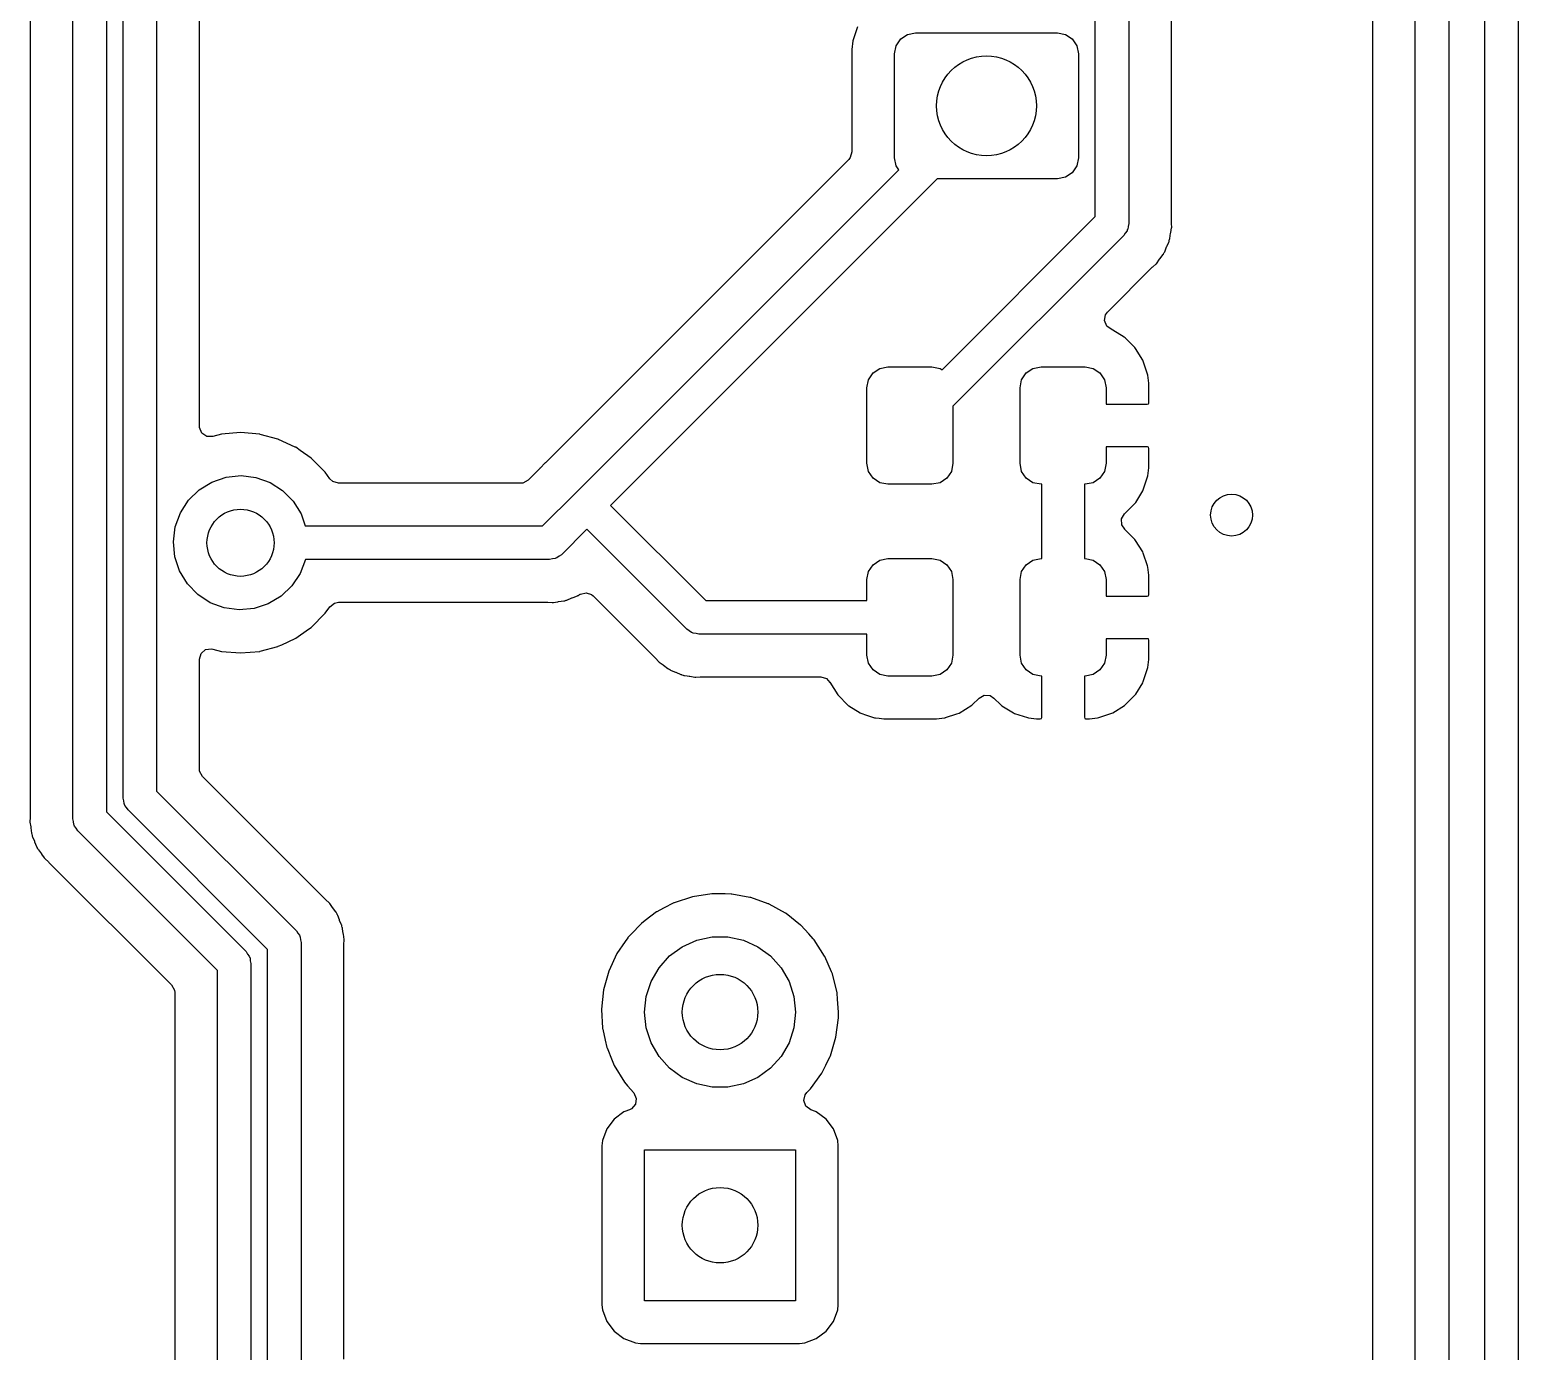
# Model space of a CAD drawing. Extents: x 83 to 135, y -230 to -45.
# Drawn here: x 116.87 to 134.61, y -205.98 to -190.23 of the extents above; entities that cross this region are included whole.
import ezdxf

# ---------------------------------------------------------------- set-up
doc = ezdxf.new("R2010")
doc.units = 0
doc.layers.add('BLACK', color=7, linetype='CONTINUOUS')

msp = doc.modelspace()

# ---------------------------------------------------------------- linework, layer by layer
at = {"layer": 'BLACK', "linetype": 'CONTINUOUS'}
for p, q in [((134.607, -112.934), (134.607, -221.956)), ((133.779, -113.132), (133.779, -211.482)), ((134.207, -221.872), (134.207, -113.017)), ((133.379, -211.399), (133.379, -113.214)), ((132.87, -166.465), (132.87, -211.136)), ((117.98, -199.384), (117.98, -184.985)), ((118.38, -184.902), (118.38, -199.301)), ((117.381, -199.633), (117.381, -186.244)), ((117.781, -186.161), (117.781, -199.55)), ((116.872, -186.507), (116.872, -199.604)), ((129.565, -192.455), (129.565, -187.632)), ((129.965, -187.55), (129.965, -192.538)), ((130.473, -192.513), (130.473, -187.578)), ((118.889, -194.955), (118.889, -190.109)), ((126.733, -190.192), (126.677, -190.36)), ((127.194, -190.419), (127.248, -190.338)), ((127.248, -190.338), (127.329, -190.284)), ((127.329, -190.284), (127.425, -190.265)), ((127.425, -190.265), (129.115, -190.265)), ((129.115, -190.265), (129.211, -190.284)), ((129.211, -190.284), (129.292, -190.338)), ((129.292, -190.338), (129.346, -190.419)), ((126.677, -190.36), (126.666, -190.465)), ((126.666, -190.465), (126.666, -191.684)), ((127.175, -190.515), (127.194, -190.419)), ((127.175, -191.755), (127.175, -190.515)), ((129.346, -190.419), (129.365, -190.515)), ((129.365, -190.515), (129.365, -191.755)), ((126.646, -191.752), (126.63, -191.773)), ((126.666, -191.684), (126.646, -191.752)), ((127.194, -191.851), (127.175, -191.755)), ((129.365, -191.755), (129.346, -191.851)), ((126.63, -191.773), (123.013, -195.39)), ((123.366, -195.756), (127.225, -191.897)), ((127.225, -191.897), (127.194, -191.851)), ((129.292, -191.932), (129.211, -191.986)), ((129.346, -191.851), (129.292, -191.932)), ((127.683, -192.005), (123.79, -195.897)), ((129.115, -192.005), (127.683, -192.005)), ((129.211, -191.986), (129.115, -192.005)), ((127.74, -194.28), (129.565, -192.455)), ((129.945, -192.625), (129.924, -192.651)), ((129.947, -192.614), (129.945, -192.625)), ((129.953, -192.604), (129.947, -192.614)), ((129.957, -192.571), (129.953, -192.604)), ((129.965, -192.538), (129.957, -192.571)), ((130.465, -192.646), (130.475, -192.59)), ((130.473, -192.521), (130.473, -192.513)), ((130.474, -192.537), (130.473, -192.521)), ((130.477, -192.583), (130.474, -192.537)), ((130.475, -192.59), (130.477, -192.583)), ((129.906, -192.679), (127.87, -194.715)), ((129.924, -192.651), (129.906, -192.679)), ((130.394, -192.875), (130.417, -192.816)), ((130.417, -192.816), (130.419, -192.81)), ((130.419, -192.81), (130.442, -192.758)), ((130.442, -192.758), (130.446, -192.751)), ((130.446, -192.751), (130.447, -192.744)), ((130.447, -192.744), (130.448, -192.741)), ((130.448, -192.741), (130.452, -192.725)), ((130.452, -192.725), (130.453, -192.723)), ((130.453, -192.723), (130.456, -192.715)), ((130.456, -192.715), (130.464, -192.652)), ((130.464, -192.652), (130.465, -192.646)), ((130.295, -193.016), (130.332, -192.963)), ((130.332, -192.963), (130.336, -192.958)), ((130.336, -192.958), (130.375, -192.908)), ((130.375, -192.908), (130.378, -192.901)), ((130.378, -192.901), (130.38, -192.898)), ((130.38, -192.898), (130.388, -192.884)), ((130.388, -192.884), (130.389, -192.881)), ((130.389, -192.881), (130.394, -192.875)), ((129.712, -193.593), (130.245, -193.059)), ((130.245, -193.059), (130.251, -193.054)), ((130.251, -193.054), (130.289, -193.021)), ((130.289, -193.021), (130.295, -193.016)), ((130.289, -193.021), (130.289, -193.021)), ((129.676, -193.695), (129.688, -193.625)), ((129.703, -193.761), (129.676, -193.695)), ((129.688, -193.625), (129.712, -193.593)), ((129.755, -193.797), (129.703, -193.761)), ((129.754, -193.798), (129.755, -193.797)), ((129.774, -193.807), (129.754, -193.798)), ((129.912, -193.892), (129.774, -193.807)), ((129.923, -193.901), (129.912, -193.892)), ((130.038, -194.016), (129.923, -193.901)), ((130.047, -194.027), (130.038, -194.016)), ((130.132, -194.165), (130.047, -194.027)), ((130.138, -194.178), (130.132, -194.165)), ((130.19, -194.332), (130.138, -194.178)), ((126.845, -194.495), (126.864, -194.399)), ((126.864, -194.399), (126.918, -194.318)), ((126.918, -194.318), (126.999, -194.264)), ((126.999, -194.264), (127.095, -194.245)), ((127.095, -194.245), (127.62, -194.245)), ((127.62, -194.245), (127.716, -194.264)), ((127.716, -194.264), (127.74, -194.28)), ((128.67, -194.495), (128.689, -194.399)), ((128.689, -194.399), (128.743, -194.318)), ((128.743, -194.318), (128.824, -194.264)), ((128.824, -194.264), (128.92, -194.245)), ((128.92, -194.245), (129.445, -194.245)), ((129.445, -194.245), (129.541, -194.264)), ((129.541, -194.264), (129.622, -194.318)), ((129.622, -194.318), (129.676, -194.399)), ((129.676, -194.399), (129.695, -194.495)), ((130.193, -194.346), (130.19, -194.332)), ((130.203, -194.441), (130.193, -194.346)), ((126.845, -195.395), (126.845, -194.495)), ((128.67, -195.395), (128.67, -194.495)), ((129.695, -194.495), (129.695, -194.691)), ((130.203, -194.448), (130.203, -194.441)), ((130.203, -194.677), (130.203, -194.448)), ((127.87, -194.715), (127.87, -195.395)), ((129.695, -194.691), (130.185, -194.691)), ((130.185, -194.691), (130.2, -194.687)), ((130.2, -194.687), (130.201, -194.685)), ((130.201, -194.685), (130.203, -194.677)), ((118.89, -194.97), (118.889, -194.955)), ((118.918, -195.035), (118.89, -194.97)), ((118.977, -195.075), (118.918, -195.035)), ((119.048, -195.076), (118.977, -195.075)), ((119.152, -195.048), (119.048, -195.076)), ((119.38, -195.029), (119.152, -195.048)), ((119.608, -195.048), (119.38, -195.029)), ((119.613, -195.05), (119.608, -195.048)), ((119.824, -195.106), (119.613, -195.05)), ((119.613, -195.05), (119.613, -195.05)), ((119.829, -195.108), (119.824, -195.106)), ((119.824, -195.106), (119.824, -195.106)), ((119.834, -195.11), (119.829, -195.108)), ((120.032, -195.202), (119.834, -195.11)), ((119.834, -195.11), (119.834, -195.11)), ((120.037, -195.204), (120.032, -195.202)), ((120.032, -195.202), (120.032, -195.202)), ((120.092, -195.243), (120.037, -195.204)), ((120.22, -195.333), (120.092, -195.243)), ((129.695, -195.199), (129.695, -195.395)), ((130.189, -195.199), (129.695, -195.199)), ((130.197, -195.201), (130.189, -195.199)), ((130.199, -195.202), (130.197, -195.201)), ((130.203, -195.217), (130.199, -195.202)), ((130.203, -195.442), (130.203, -195.217)), ((120.224, -195.336), (120.22, -195.333)), ((120.22, -195.333), (120.22, -195.333)), ((120.386, -195.498), (120.224, -195.336)), ((122.946, -195.457), (122.806, -195.597)), ((122.947, -195.456), (122.946, -195.457)), ((122.948, -195.454), (122.947, -195.456)), ((122.951, -195.451), (122.948, -195.454)), ((123.012, -195.391), (122.951, -195.451)), ((122.951, -195.451), (122.951, -195.451)), ((123.013, -195.39), (123.012, -195.391)), ((126.864, -195.491), (126.845, -195.395)), ((127.87, -195.395), (127.851, -195.491)), ((128.689, -195.491), (128.67, -195.395)), ((129.695, -195.395), (129.676, -195.491)), ((130.193, -195.543), (130.203, -195.449)), ((130.203, -195.449), (130.203, -195.442)), ((118.887, -195.712), (119.039, -195.618)), ((119.039, -195.618), (119.208, -195.561)), ((119.208, -195.561), (119.386, -195.542)), ((119.386, -195.542), (119.563, -195.563)), ((119.563, -195.563), (119.731, -195.623)), ((119.731, -195.623), (119.881, -195.719)), ((120.389, -195.502), (120.386, -195.498)), ((120.444, -195.58), (120.389, -195.502)), ((120.389, -195.502), (120.389, -195.502)), ((120.479, -195.613), (120.444, -195.58)), ((120.547, -195.633), (120.479, -195.613)), ((122.717, -195.633), (120.547, -195.633)), ((122.744, -195.631), (122.717, -195.633)), ((122.806, -195.597), (122.744, -195.631)), ((126.918, -195.572), (126.864, -195.491)), ((126.999, -195.626), (126.918, -195.572)), ((127.095, -195.645), (126.999, -195.626)), ((127.62, -195.645), (127.095, -195.645)), ((127.716, -195.626), (127.62, -195.645)), ((127.797, -195.572), (127.716, -195.626)), ((127.851, -195.491), (127.797, -195.572)), ((128.743, -195.572), (128.689, -195.491)), ((128.824, -195.626), (128.743, -195.572)), ((128.92, -195.645), (128.824, -195.626)), ((128.928, -195.645), (128.92, -195.645)), ((128.928, -196.531), (128.928, -195.645)), ((129.445, -195.645), (129.436, -195.645)), ((129.436, -195.645), (129.436, -196.531)), ((129.541, -195.626), (129.445, -195.645)), ((129.622, -195.572), (129.541, -195.626)), ((129.676, -195.491), (129.622, -195.572)), ((130.139, -195.711), (130.19, -195.556)), ((130.19, -195.556), (130.193, -195.543)), ((118.663, -195.986), (118.76, -195.836)), ((118.76, -195.836), (118.887, -195.712)), ((119.881, -195.719), (120.007, -195.845)), ((122.98, -196.142), (123.366, -195.756)), ((123.366, -195.756), (123.366, -195.756)), ((130.048, -195.862), (130.133, -195.724)), ((130.133, -195.724), (130.139, -195.711)), ((118.602, -196.154), (118.663, -195.986)), ((120.007, -195.845), (120.101, -195.996)), ((120.101, -195.996), (120.152, -196.142)), ((123.79, -195.897), (124.924, -197.031)), ((129.878, -196.058), (129.914, -195.997)), ((129.914, -195.997), (129.923, -195.989)), ((129.923, -195.989), (129.924, -195.988)), ((129.924, -195.988), (130.039, -195.873)), ((130.039, -195.873), (130.048, -195.862)), ((118.58, -196.331), (118.602, -196.154)), ((120.152, -196.142), (122.98, -196.142)), ((123.507, -196.18), (123.204, -196.484)), ((124.7, -197.372), (123.507, -196.18)), ((129.882, -196.129), (129.878, -196.058)), ((129.919, -196.181), (129.882, -196.129)), ((129.918, -196.182), (129.919, -196.181)), ((129.922, -196.187), (129.918, -196.182)), ((129.923, -196.187), (129.922, -196.187)), ((130.038, -196.302), (129.923, -196.187)), ((129.923, -196.187), (129.923, -196.187)), ((118.597, -196.508), (118.58, -196.331)), ((130.047, -196.313), (130.038, -196.302)), ((130.132, -196.451), (130.047, -196.313)), ((118.654, -196.678), (118.597, -196.508)), ((120.154, -196.542), (120.092, -196.708)), ((123.063, -196.542), (120.154, -196.542)), ((123.096, -196.535), (123.063, -196.542)), ((123.129, -196.531), (123.096, -196.535)), ((123.139, -196.525), (123.129, -196.531)), ((123.15, -196.522), (123.139, -196.525)), ((123.176, -196.501), (123.15, -196.522)), ((123.204, -196.484), (123.176, -196.501)), ((126.999, -196.55), (127.095, -196.531)), ((127.095, -196.531), (127.62, -196.531)), ((127.62, -196.531), (127.716, -196.55)), ((128.824, -196.55), (128.92, -196.531)), ((128.92, -196.531), (128.928, -196.531)), ((129.436, -196.531), (129.445, -196.531)), ((129.445, -196.531), (129.541, -196.55)), ((130.138, -196.464), (130.132, -196.451)), ((130.19, -196.618), (130.138, -196.464)), ((118.746, -196.83), (118.654, -196.678)), ((120.092, -196.708), (119.993, -196.856)), ((126.845, -196.781), (126.864, -196.685)), ((126.864, -196.685), (126.918, -196.604)), ((126.918, -196.604), (126.999, -196.55)), ((127.716, -196.55), (127.797, -196.604)), ((127.797, -196.604), (127.851, -196.685)), ((127.851, -196.685), (127.87, -196.781)), ((128.67, -196.781), (128.689, -196.685)), ((128.689, -196.685), (128.743, -196.604)), ((128.743, -196.604), (128.824, -196.55)), ((129.541, -196.55), (129.622, -196.604)), ((129.622, -196.604), (129.676, -196.685)), ((129.676, -196.685), (129.695, -196.781)), ((130.193, -196.632), (130.19, -196.618)), ((130.203, -196.727), (130.193, -196.632)), ((118.87, -196.958), (118.746, -196.83)), ((119.993, -196.856), (119.864, -196.979)), ((126.845, -197.031), (126.845, -196.781)), ((127.87, -196.781), (127.87, -197.681)), ((128.67, -197.681), (128.67, -196.781)), ((129.695, -196.781), (129.695, -196.977)), ((130.203, -196.734), (130.203, -196.727)), ((130.203, -196.963), (130.203, -196.734)), ((119.019, -197.056), (118.87, -196.958)), ((119.186, -197.118), (119.019, -197.056)), ((119.71, -197.071), (119.541, -197.126)), ((119.864, -196.979), (119.71, -197.071)), ((120.444, -197.104), (120.499, -197.06)), ((120.499, -197.06), (120.547, -197.05)), ((120.547, -197.05), (123.034, -197.05)), ((123.034, -197.05), (123.043, -197.051)), ((123.043, -197.051), (123.093, -197.054)), ((123.093, -197.054), (123.093, -197.054)), ((123.093, -197.054), (123.1, -197.055)), ((123.1, -197.055), (123.108, -197.053)), ((123.108, -197.053), (123.134, -197.049)), ((123.108, -197.053), (123.108, -197.053)), ((123.134, -197.049), (123.163, -197.044)), ((123.163, -197.044), (123.17, -197.043)), ((123.17, -197.043), (123.233, -197.035)), ((123.233, -197.035), (123.24, -197.032)), ((123.24, -197.032), (123.243, -197.032)), ((123.243, -197.032), (123.259, -197.027)), ((123.259, -197.027), (123.262, -197.027)), ((123.262, -197.027), (123.269, -197.025)), ((123.269, -197.025), (123.328, -197)), ((123.328, -197), (123.334, -196.997)), ((123.334, -196.997), (123.343, -196.994)), ((123.343, -196.994), (123.394, -196.974)), ((123.394, -196.974), (123.4, -196.97)), ((123.4, -196.97), (123.402, -196.969)), ((123.402, -196.969), (123.417, -196.961)), ((123.417, -196.961), (123.419, -196.959)), ((123.419, -196.959), (123.426, -196.956)), ((123.426, -196.956), (123.43, -196.954)), ((123.43, -196.954), (123.497, -196.937)), ((123.497, -196.937), (123.564, -196.959)), ((123.564, -196.959), (123.581, -196.973)), ((123.581, -196.973), (124.32, -197.712)), ((124.924, -197.031), (126.845, -197.031)), ((129.695, -196.977), (130.185, -196.977)), ((130.185, -196.977), (130.2, -196.973)), ((130.2, -196.973), (130.201, -196.971)), ((130.201, -196.971), (130.203, -196.963)), ((119.363, -197.142), (119.186, -197.118)), ((119.541, -197.126), (119.363, -197.142)), ((120.224, -197.348), (120.386, -197.186)), ((120.386, -197.186), (120.389, -197.182)), ((120.389, -197.182), (120.444, -197.104)), ((120.037, -197.48), (120.191, -197.372)), ((120.191, -197.372), (120.22, -197.351)), ((120.22, -197.351), (120.224, -197.348)), ((120.22, -197.351), (120.22, -197.351)), ((124.728, -197.39), (124.7, -197.372)), ((124.754, -197.411), (124.728, -197.39)), ((124.765, -197.414), (124.754, -197.411)), ((124.775, -197.42), (124.765, -197.414)), ((124.808, -197.424), (124.775, -197.42)), ((124.841, -197.431), (124.808, -197.424)), ((126.845, -197.431), (124.841, -197.431)), ((126.845, -197.681), (126.845, -197.431)), ((118.963, -197.615), (119.033, -197.605)), ((119.033, -197.605), (119.048, -197.608)), ((119.048, -197.608), (119.152, -197.636)), ((119.613, -197.634), (119.824, -197.578)), ((119.824, -197.578), (119.829, -197.576)), ((119.824, -197.578), (119.824, -197.578)), ((119.829, -197.576), (119.871, -197.557)), ((119.871, -197.557), (120.032, -197.482)), ((120.032, -197.482), (120.037, -197.48)), ((120.032, -197.482), (120.032, -197.482)), ((130.189, -197.485), (129.695, -197.485)), ((129.695, -197.485), (129.695, -197.681)), ((130.197, -197.487), (130.189, -197.485)), ((130.199, -197.488), (130.197, -197.487)), ((130.203, -197.503), (130.199, -197.488)), ((130.203, -197.728), (130.203, -197.503)), ((118.889, -197.729), (118.909, -197.661)), ((118.889, -199.039), (118.889, -197.729)), ((118.909, -197.661), (118.963, -197.615)), ((119.152, -197.636), (119.38, -197.655)), ((119.38, -197.655), (119.608, -197.636)), ((119.608, -197.636), (119.613, -197.634)), ((119.613, -197.634), (119.613, -197.634)), ((124.32, -197.712), (124.325, -197.718)), ((124.325, -197.718), (124.363, -197.761)), ((124.363, -197.761), (124.37, -197.766)), ((124.37, -197.766), (124.416, -197.798)), ((126.864, -197.777), (126.845, -197.681)), ((126.918, -197.858), (126.864, -197.777)), ((127.851, -197.777), (127.797, -197.858)), ((127.87, -197.681), (127.851, -197.777)), ((128.689, -197.777), (128.67, -197.681)), ((128.743, -197.858), (128.689, -197.777)), ((129.676, -197.777), (129.622, -197.858)), ((129.695, -197.681), (129.676, -197.777)), ((130.193, -197.829), (130.203, -197.735)), ((130.203, -197.735), (130.203, -197.728)), ((124.416, -197.798), (124.421, -197.802)), ((124.421, -197.802), (124.471, -197.841)), ((124.471, -197.841), (124.478, -197.845)), ((124.478, -197.845), (124.48, -197.846)), ((124.48, -197.846), (124.495, -197.854)), ((124.495, -197.854), (124.498, -197.856)), ((124.498, -197.856), (124.504, -197.86)), ((124.504, -197.86), (124.511, -197.863)), ((124.511, -197.863), (124.511, -197.863)), ((124.511, -197.863), (124.563, -197.883)), ((124.563, -197.883), (124.569, -197.886)), ((124.569, -197.886), (124.628, -197.912)), ((124.628, -197.912), (124.635, -197.913)), ((124.635, -197.913), (124.638, -197.914)), ((124.638, -197.914), (124.654, -197.919)), ((124.654, -197.919), (124.656, -197.92)), ((124.656, -197.92), (124.664, -197.922)), ((124.664, -197.922), (124.671, -197.923)), ((124.671, -197.923), (124.671, -197.923)), ((124.671, -197.923), (124.704, -197.928)), ((124.704, -197.928), (124.727, -197.931)), ((124.727, -197.931), (124.733, -197.932)), ((124.733, -197.932), (124.796, -197.943)), ((124.796, -197.943), (124.804, -197.943)), ((124.804, -197.943), (124.858, -197.94)), ((124.804, -197.943), (124.804, -197.943)), ((124.858, -197.94), (124.866, -197.939)), ((124.866, -197.939), (126.294, -197.939)), ((126.294, -197.939), (126.362, -197.96)), ((126.362, -197.96), (126.402, -198.006)), ((126.999, -197.912), (126.918, -197.858)), ((127.095, -197.931), (126.999, -197.912)), ((127.62, -197.931), (127.095, -197.931)), ((127.716, -197.912), (127.62, -197.931)), ((127.797, -197.858), (127.716, -197.912)), ((128.824, -197.912), (128.743, -197.858)), ((128.92, -197.931), (128.824, -197.912)), ((128.928, -197.931), (128.92, -197.931)), ((128.928, -198.425), (128.928, -197.931)), ((129.445, -197.931), (129.436, -197.931)), ((129.436, -197.931), (129.436, -198.421)), ((129.541, -197.912), (129.445, -197.931)), ((129.622, -197.858), (129.541, -197.912)), ((130.139, -197.997), (130.19, -197.842)), ((130.19, -197.842), (130.193, -197.829)), ((126.402, -198.006), (126.403, -198.005)), ((126.403, -198.005), (126.497, -198.155)), ((130.048, -198.148), (130.133, -198.01)), ((130.133, -198.01), (130.139, -197.997)), ((126.497, -198.155), (126.622, -198.28)), ((126.622, -198.28), (126.628, -198.284)), ((126.628, -198.284), (126.628, -198.284)), ((126.628, -198.284), (126.765, -198.369)), ((127.944, -198.373), (128.094, -198.279)), ((128.094, -198.279), (128.101, -198.273)), ((128.101, -198.273), (128.181, -198.193)), ((128.181, -198.193), (128.243, -198.158)), ((128.243, -198.158), (128.314, -198.163)), ((128.314, -198.163), (128.359, -198.192)), ((128.359, -198.192), (128.442, -198.275)), ((128.442, -198.275), (128.453, -198.284)), ((128.453, -198.284), (128.591, -198.369)), ((129.775, -198.368), (129.913, -198.283)), ((129.913, -198.283), (129.924, -198.274)), ((129.924, -198.274), (130.039, -198.159)), ((130.039, -198.159), (130.048, -198.148)), ((126.765, -198.369), (126.772, -198.373)), ((126.772, -198.373), (126.839, -198.395)), ((126.839, -198.395), (126.934, -198.427)), ((126.934, -198.427), (126.934, -198.427)), ((126.934, -198.427), (126.94, -198.429)), ((126.94, -198.429), (126.947, -198.429)), ((126.947, -198.429), (126.947, -198.429)), ((126.947, -198.429), (126.99, -198.434)), ((126.99, -198.434), (127.045, -198.439)), ((127.045, -198.439), (127.67, -198.439)), ((127.67, -198.439), (127.674, -198.439)), ((127.674, -198.439), (127.769, -198.429)), ((127.674, -198.439), (127.674, -198.439)), ((127.769, -198.429), (127.769, -198.429)), ((127.769, -198.429), (127.776, -198.429)), ((127.776, -198.429), (127.783, -198.426)), ((127.783, -198.426), (127.915, -198.382)), ((127.783, -198.426), (127.783, -198.426)), ((127.915, -198.382), (127.944, -198.373)), ((128.591, -198.369), (128.604, -198.375)), ((128.604, -198.375), (128.759, -198.426)), ((128.759, -198.426), (128.772, -198.429)), ((128.772, -198.429), (128.866, -198.439)), ((128.866, -198.439), (128.873, -198.439)), ((128.873, -198.439), (128.91, -198.439)), ((128.91, -198.439), (128.926, -198.435)), ((128.926, -198.435), (128.927, -198.433)), ((128.927, -198.433), (128.928, -198.425)), ((129.436, -198.421), (129.441, -198.436)), ((129.441, -198.436), (129.442, -198.437)), ((129.442, -198.437), (129.45, -198.439)), ((129.45, -198.439), (129.492, -198.439)), ((129.492, -198.439), (129.499, -198.439)), ((129.499, -198.439), (129.594, -198.429)), ((129.594, -198.429), (129.608, -198.426)), ((129.608, -198.426), (129.762, -198.374)), ((129.762, -198.374), (129.775, -198.368)), ((118.892, -199.065), (118.889, -199.039)), ((118.926, -199.128), (118.892, -199.065)), ((120.387, -200.589), (118.926, -199.128)), ((117.988, -199.417), (117.98, -199.384)), ((118.38, -199.301), (120.045, -200.966)), ((117.781, -199.55), (119.445, -201.214)), ((117.992, -199.45), (117.988, -199.417)), ((117.998, -199.46), (117.992, -199.45)), ((118, -199.471), (117.998, -199.46)), ((118.021, -199.497), (118, -199.471)), ((118.039, -199.525), (118.021, -199.497)), ((119.703, -201.19), (118.039, -199.525)), ((116.872, -199.612), (116.868, -199.67)), ((116.868, -199.67), (116.879, -199.729)), ((116.872, -199.604), (116.872, -199.612)), ((116.879, -199.729), (116.879, -199.733)), ((116.879, -199.733), (116.88, -199.739)), ((116.88, -199.739), (116.888, -199.803)), ((117.388, -199.665), (117.381, -199.633)), ((117.392, -199.698), (117.388, -199.665)), ((117.398, -199.708), (117.392, -199.698)), ((117.401, -199.719), (117.398, -199.708)), ((117.422, -199.745), (117.401, -199.719)), ((116.888, -199.803), (116.891, -199.81)), ((116.891, -199.81), (116.891, -199.813)), ((116.891, -199.813), (116.896, -199.829)), ((116.896, -199.829), (116.896, -199.831)), ((116.896, -199.831), (116.898, -199.839)), ((116.898, -199.839), (116.901, -199.846)), ((116.901, -199.846), (116.923, -199.897)), ((116.923, -199.897), (116.926, -199.904)), ((116.926, -199.904), (116.948, -199.963)), ((117.439, -199.774), (117.422, -199.745)), ((119.104, -201.438), (117.439, -199.774)), ((116.948, -199.963), (116.953, -199.97)), ((116.953, -199.97), (116.954, -199.972)), ((116.954, -199.972), (116.962, -199.987)), ((116.962, -199.987), (116.964, -199.989)), ((116.964, -199.989), (116.967, -199.996)), ((116.967, -199.996), (116.971, -200.002)), ((116.971, -200.002), (117.006, -200.047)), ((117.006, -200.047), (117.009, -200.052)), ((117.009, -200.052), (117.041, -200.098)), ((117.041, -200.098), (117.041, -200.098)), ((117.041, -200.098), (117.046, -200.105)), ((117.046, -200.105), (117.051, -200.11)), ((117.051, -200.11), (117.051, -200.11)), ((117.051, -200.11), (117.092, -200.146)), ((117.092, -200.146), (117.097, -200.151)), ((117.097, -200.151), (118.558, -201.612)), ((120.392, -200.594), (120.387, -200.589)), ((120.439, -200.635), (120.392, -200.594)), ((124.767, -200.56), (124.547, -200.632)), ((124.996, -200.525), (124.767, -200.56)), ((125.002, -200.525), (124.996, -200.525)), ((125.155, -200.527), (125.002, -200.525)), ((125.002, -200.525), (125.002, -200.525)), ((125.228, -200.528), (125.155, -200.527)), ((125.233, -200.529), (125.228, -200.528)), ((125.451, -200.568), (125.233, -200.529)), ((125.233, -200.529), (125.233, -200.529)), ((125.456, -200.569), (125.451, -200.568)), ((125.451, -200.568), (125.451, -200.568)), ((125.461, -200.57), (125.456, -200.569)), ((125.669, -200.644), (125.461, -200.57)), ((125.461, -200.57), (125.461, -200.57)), ((120.443, -200.641), (120.439, -200.635)), ((120.475, -200.688), (120.443, -200.641)), ((120.443, -200.641), (120.443, -200.641)), ((120.479, -200.693), (120.475, -200.688)), ((120.513, -200.738), (120.479, -200.693)), ((120.518, -200.744), (120.513, -200.738)), ((120.513, -200.738), (120.513, -200.738)), ((120.521, -200.751), (120.518, -200.744)), ((120.522, -200.753), (120.521, -200.751)), ((120.53, -200.768), (120.522, -200.753)), ((120.531, -200.77), (120.53, -200.768)), ((120.536, -200.776), (120.531, -200.77)), ((120.538, -200.784), (120.536, -200.776)), ((120.558, -200.836), (120.538, -200.784)), ((120.538, -200.784), (120.538, -200.784)), ((124.338, -200.742), (124.204, -200.842)), ((124.342, -200.739), (124.338, -200.742)), ((124.338, -200.742), (124.338, -200.742)), ((124.422, -200.698), (124.342, -200.739)), ((124.543, -200.634), (124.422, -200.698)), ((124.547, -200.632), (124.543, -200.634)), ((124.543, -200.634), (124.543, -200.634)), ((125.674, -200.646), (125.669, -200.644)), ((125.669, -200.644), (125.669, -200.644)), ((125.679, -200.648), (125.674, -200.646)), ((125.873, -200.755), (125.679, -200.648)), ((125.679, -200.648), (125.679, -200.648)), ((125.877, -200.758), (125.873, -200.755)), ((125.873, -200.755), (125.873, -200.755)), ((125.881, -200.761), (125.877, -200.758)), ((126.055, -200.898), (125.881, -200.761)), ((125.881, -200.761), (125.881, -200.761)), ((120.045, -200.966), (120.063, -200.994)), ((120.561, -200.842), (120.558, -200.836)), ((120.584, -200.894), (120.561, -200.842)), ((120.587, -200.901), (120.584, -200.894)), ((120.588, -200.908), (120.587, -200.901)), ((120.589, -200.911), (120.588, -200.908)), ((120.593, -200.927), (120.589, -200.911)), ((120.594, -200.93), (120.593, -200.927)), ((120.596, -200.937), (120.594, -200.93)), ((120.597, -200.944), (120.596, -200.937)), ((120.604, -201), (120.597, -200.944)), ((124.153, -200.882), (124.034, -201.007)), ((124.157, -200.878), (124.153, -200.882)), ((124.204, -200.842), (124.157, -200.878)), ((126.059, -200.901), (126.055, -200.898)), ((126.055, -200.898), (126.055, -200.898)), ((126.153, -201.004), (126.059, -200.901)), ((120.063, -200.994), (120.084, -201.02)), ((120.084, -201.02), (120.086, -201.032)), ((120.086, -201.032), (120.092, -201.041)), ((120.092, -201.041), (120.096, -201.075)), ((120.096, -201.075), (120.103, -201.107)), ((120.103, -201.107), (120.103, -206.333)), ((120.605, -201.007), (120.604, -201)), ((120.616, -201.07), (120.605, -201.007)), ((120.612, -201.127), (120.616, -201.077)), ((120.612, -201.136), (120.612, -201.127)), ((120.612, -206.07), (120.612, -201.136)), ((120.616, -201.077), (120.616, -201.07)), ((120.616, -201.077), (120.616, -201.077)), ((123.963, -201.094), (123.866, -201.237)), ((123.994, -201.05), (123.963, -201.094)), ((123.997, -201.046), (123.994, -201.05)), ((123.994, -201.05), (123.994, -201.05)), ((124.034, -201.007), (123.997, -201.046)), ((124.493, -201.266), (124.645, -201.156)), ((124.645, -201.156), (124.817, -201.079)), ((124.817, -201.079), (125.001, -201.04)), ((125.001, -201.04), (125.189, -201.04)), ((125.189, -201.04), (125.373, -201.079)), ((125.373, -201.079), (125.545, -201.156)), ((125.545, -201.156), (125.697, -201.266)), ((126.205, -201.062), (126.153, -201.004)), ((126.215, -201.073), (126.205, -201.062)), ((126.341, -201.267), (126.215, -201.073)), ((119.445, -201.214), (119.463, -201.243)), ((119.463, -201.243), (119.484, -201.269)), ((119.484, -201.269), (119.487, -201.28)), ((119.487, -201.28), (119.493, -201.29)), ((119.493, -201.29), (119.496, -201.323)), ((119.496, -201.323), (119.504, -201.355)), ((119.703, -206.416), (119.703, -201.19)), ((123.866, -201.237), (123.769, -201.447)), ((124.367, -201.406), (124.493, -201.266)), ((125.697, -201.266), (125.823, -201.406)), ((126.343, -201.272), (126.341, -201.267)), ((126.422, -201.455), (126.343, -201.272)), ((126.343, -201.272), (126.343, -201.272)), ((119.104, -213.935), (119.104, -201.438)), ((119.504, -201.355), (119.504, -213.877)), ((123.769, -201.447), (123.707, -201.67)), ((124.273, -201.569), (124.367, -201.406)), ((125.823, -201.406), (125.917, -201.569)), ((126.433, -201.48), (126.422, -201.455)), ((126.489, -201.704), (126.433, -201.48)), ((118.558, -201.612), (118.592, -201.674)), ((118.592, -201.674), (118.595, -201.701)), ((123.707, -201.67), (123.682, -201.9)), ((124.215, -201.748), (124.273, -201.569)), ((125.917, -201.569), (125.975, -201.748)), ((118.595, -201.701), (118.595, -212.667)), ((124.195, -201.935), (124.215, -201.748)), ((125.975, -201.748), (125.995, -201.935)), ((126.49, -201.709), (126.489, -201.704)), ((126.496, -201.779), (126.49, -201.709)), ((126.49, -201.709), (126.49, -201.709)), ((126.508, -201.935), (126.496, -201.779)), ((123.682, -201.9), (123.682, -201.906)), ((123.682, -201.906), (123.695, -202.127)), ((123.682, -201.906), (123.682, -201.906)), ((124.215, -202.122), (124.195, -201.935)), ((125.995, -201.935), (125.975, -202.122)), ((126.476, -202.234), (126.507, -202.004)), ((126.507, -201.995), (126.508, -201.938)), ((126.507, -202.004), (126.507, -201.995)), ((126.508, -201.938), (126.508, -201.935)), ((126.508, -201.938), (126.508, -201.938)), ((123.695, -202.127), (123.695, -202.132)), ((123.695, -202.132), (123.697, -202.137)), ((123.697, -202.137), (123.697, -202.137)), ((123.697, -202.137), (123.726, -202.268)), ((124.273, -202.301), (124.215, -202.122)), ((125.975, -202.122), (125.917, -202.301)), ((123.726, -202.268), (123.746, -202.358)), ((123.746, -202.358), (123.748, -202.362)), ((123.748, -202.362), (123.748, -202.362)), ((123.748, -202.362), (123.809, -202.511)), ((124.367, -202.464), (124.273, -202.301)), ((125.917, -202.301), (125.823, -202.464)), ((126.409, -202.455), (126.476, -202.234)), ((123.809, -202.511), (123.833, -202.572)), ((123.833, -202.572), (123.955, -202.77)), ((124.493, -202.604), (124.367, -202.464)), ((125.823, -202.464), (125.697, -202.604)), ((126.306, -202.663), (126.354, -202.567)), ((126.354, -202.567), (126.407, -202.46)), ((126.407, -202.46), (126.409, -202.455)), ((126.407, -202.46), (126.407, -202.46)), ((124.645, -202.714), (124.493, -202.604)), ((124.817, -202.791), (124.645, -202.714)), ((125.545, -202.714), (125.373, -202.791)), ((125.697, -202.604), (125.545, -202.714)), ((126.171, -202.851), (126.306, -202.663)), ((123.955, -202.77), (123.991, -202.812)), ((123.991, -202.812), (124.066, -202.899)), ((124.066, -202.899), (124.096, -202.963)), ((125.001, -202.83), (124.817, -202.791)), ((125.189, -202.83), (125.001, -202.83)), ((125.373, -202.791), (125.189, -202.83)), ((126.093, -202.99), (126.109, -202.921)), ((126.109, -202.921), (126.13, -202.892)), ((126.13, -202.892), (126.168, -202.855)), ((126.168, -202.855), (126.171, -202.851)), ((126.168, -202.855), (126.168, -202.855)), ((124.015, -203.099), (123.96, -203.12)), ((124.039, -203.087), (124.015, -203.099)), ((124.086, -203.034), (124.039, -203.087)), ((124.096, -202.963), (124.086, -203.034)), ((126.118, -203.057), (126.093, -202.99)), ((126.175, -203.099), (126.118, -203.057)), ((126.233, -203.121), (126.175, -203.099)), ((123.832, -203.212), (123.744, -203.328)), ((123.948, -203.124), (123.832, -203.212)), ((123.96, -203.12), (123.948, -203.124)), ((126.242, -203.124), (126.233, -203.121)), ((126.233, -203.121), (126.233, -203.121)), ((126.358, -203.212), (126.242, -203.124)), ((126.446, -203.328), (126.358, -203.212)), ((123.693, -203.465), (123.686, -203.527)), ((123.744, -203.328), (123.693, -203.465)), ((126.497, -203.465), (126.446, -203.328)), ((126.503, -203.527), (126.497, -203.465)), ((123.686, -203.527), (123.686, -205.423)), ((124.195, -205.375), (124.195, -203.575)), ((124.195, -203.575), (125.995, -203.575)), ((125.995, -203.575), (125.995, -205.375)), ((126.503, -205.423), (126.503, -203.527)), ((125.995, -205.375), (124.195, -205.375)), ((123.686, -205.423), (123.693, -205.485)), ((123.693, -205.485), (123.744, -205.622)), ((126.446, -205.622), (126.497, -205.485)), ((126.497, -205.485), (126.503, -205.423)), ((123.744, -205.622), (123.832, -205.738)), ((123.832, -205.738), (123.948, -205.826)), ((126.242, -205.826), (126.358, -205.738)), ((126.358, -205.738), (126.446, -205.622)), ((123.948, -205.826), (124.085, -205.877)), ((124.085, -205.877), (124.147, -205.883)), ((124.147, -205.883), (126.043, -205.883)), ((126.043, -205.883), (126.105, -205.877)), ((126.105, -205.877), (126.242, -205.826))]:
    msp.add_line(p, q, dxfattribs=at)
at = {"layer": 'BLACK'}
for centre, radius in [((128.27, -191.135), 0.595), ((131.191, -196.012), 0.25), ((119.38, -196.342), 0.4), ((125.095, -201.935), 0.45), ((125.095, -204.475), 0.45)]:
    msp.add_circle(centre, radius, dxfattribs=at)

doc.saveas('drawing.dxf')
